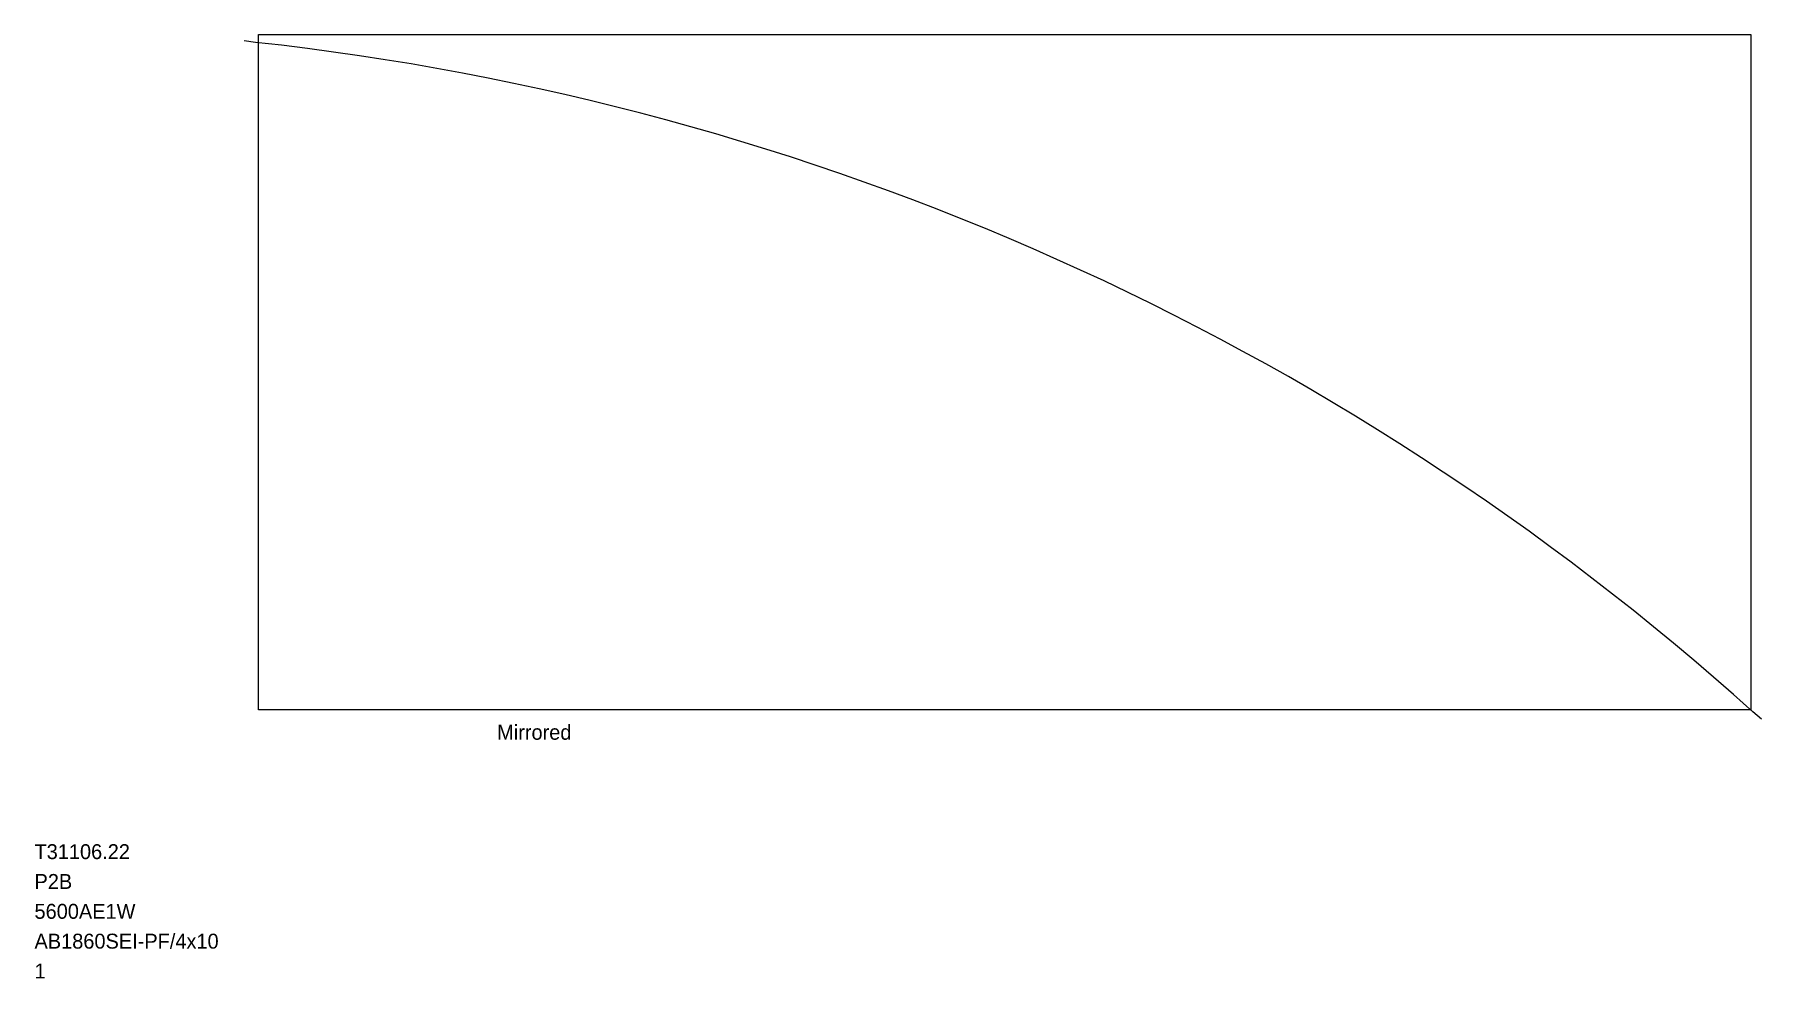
# Model space of a CAD drawing. Header units: metres. Extents: x -7.5 to 50.4, y -9 to 22.6.
import ezdxf

# ---------------------------------------------------------------- set-up
doc = ezdxf.new("R2010")
doc.units = ezdxf.units.M

msp = doc.modelspace()

# ---------------------------------------------------------------- linework, layer by layer
at = {"layer": 'BORDER_Z0P04', "color": 7}
msp.add_lwpolyline([(0, 0), (0, 22.6334), (50, 22.6334), (50, 0)], close=True, dxfattribs=at)
at = {"layer": 'ROUTE_Z0P25LT130RAMP', "color": 3}
msp.add_lwpolyline([(50.358678, -0.311368), (50.074378, -0.06683, 0.157335896), (-0.099407, 22.371337), (-0.471208, 22.420214)], format="xyb", dxfattribs=at)

# ---------------------------------------------------------------- texts
at = {"layer": 'DESCRIPTION', "color": 1}
msp.add_text('P2B', height=0.5, dxfattribs=at).set_placement((-7.5, -6))
at = {"layer": 'FILENAME', "color": 1}
msp.add_text('5600AE1W', height=0.5, dxfattribs=at).set_placement((-7.5, -7))
at = {"layer": 'ITEMNUMBER', "color": 1}
msp.add_text('T31106.22', height=0.5, dxfattribs=at).set_placement((-7.5, -5))
at = {"layer": 'MATERIALNAME', "color": 1}
msp.add_text('AB1860SEI-PF/4x10', height=0.5, dxfattribs=at).set_placement((-7.5, -8))
at = {"layer": 'Qty', "color": 1}
msp.add_text('1', height=0.5, dxfattribs=at).set_placement((-7.5, -9))
at = {"layer": 'RUNFIELD', "color": 1}
msp.add_text('Mirrored', height=0.5, dxfattribs=at).set_placement((8, -1))

doc.saveas('drawing.dxf')
